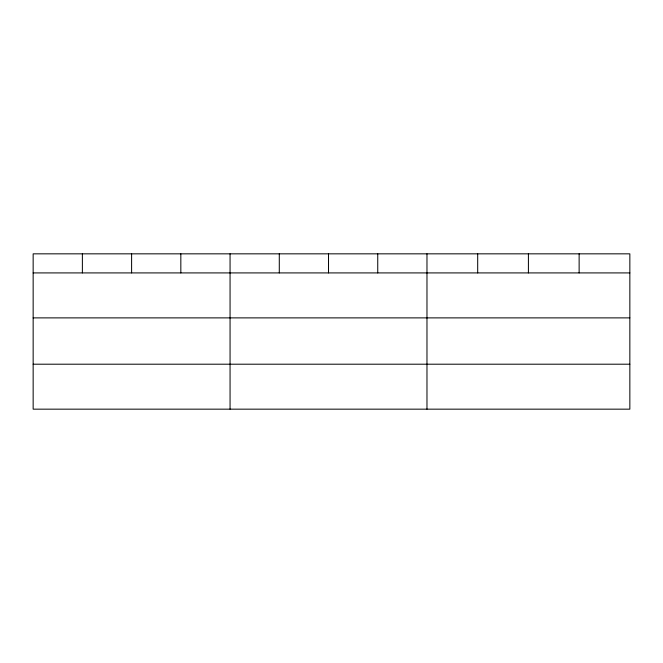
<?xml version="1.0" encoding="UTF-8"?>
<svg xmlns="http://www.w3.org/2000/svg" width="663" height="663" viewBox="0 0 663 663"><rect width="100%" height="100%" fill="white"/><g stroke="black" fill="none" stroke-linecap="round" stroke-linejoin="round"><path stroke-width="0.99" d="M629.85 317.884L629.85 253.838L33.15 253.838L33.15 409.162L629.85 409.162L629.85 317.884L33.15 317.884M33.15 272.916L629.85 272.916M33.15 364.202L629.85 364.202M579.13 253.838L579.13 272.916M528.411 253.838L528.411 272.916M477.691 253.838L477.691 272.916M426.972 253.838L426.972 409.162M377.744 253.838L377.744 272.916M328.516 253.838L328.516 272.916M279.289 253.838L279.289 272.916M230.061 253.838L230.061 409.162M180.833 253.838L180.833 272.916M131.606 253.838L131.606 272.916M82.378 253.838L82.378 272.916"/></g></svg>
